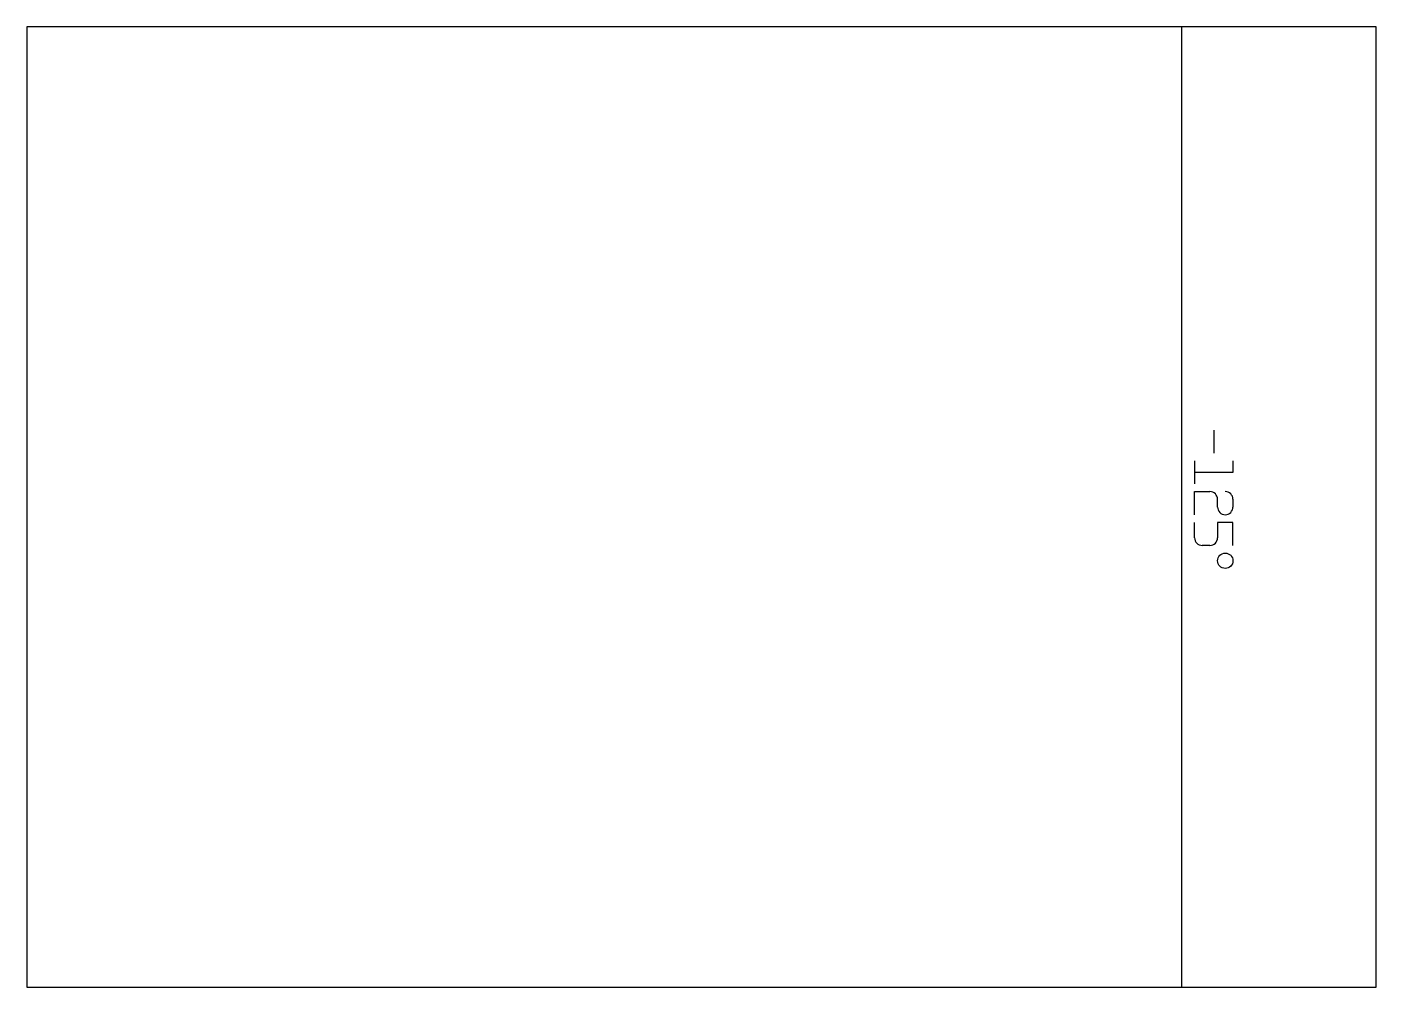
# Model space of a CAD drawing. Header units: millimetres. Extents: x 0 to 70.2, y 0 to 50.
import ezdxf

# ---------------------------------------------------------------- set-up
doc = ezdxf.new("R2010")
doc.units = ezdxf.units.MM
for name, color, linetype in [('Unfold007_Sketch', 7, 'CONTINUOUS'), ('Unfold007_Sketch_Bend_Labels', 7, 'CONTINUOUS'), ('Unfold007_Sketch_Bends', 7, 'CONTINUOUS')]:
    doc.layers.add(name, color=color, linetype=linetype)

msp = doc.modelspace()

# ---------------------------------------------------------------- linework, layer by layer
at = {"layer": 'Unfold007_Sketch'}
for p, q in [((50, 50), (0, 50)), ((0, 50), (0, 0)), ((70.228, 50), (50, 50)), ((70.228, 0), (70.228, 50)), ((0, 0), (50, 0)), ((50, 0), (70.228, 0))]:
    msp.add_line(p, q, dxfattribs=at)
at = {"layer": 'Unfold007_Sketch_Bend_Labels'}
for p, q in [((61.781, 29), (61.781, 27.8)), ((60.781, 27.4), (60.781, 26.2)), ((62.781, 27.4), (62.781, 26.8)), ((62.781, 26.8), (60.781, 26.8)), ((60.781, 24.6), (60.781, 25.8)), ((60.781, 25.8), (61.581, 25.8)), ((61.981, 25), (61.981, 25.4)), ((62.781, 25.4), (62.781, 25)), ((60.781, 23.4), (60.781, 24.2)), ((62.781, 24.2), (61.981, 24.2)), ((61.981, 24.2), (61.981, 23.4)), ((62.781, 23), (62.781, 24.2)), ((61.581, 23), (61.181, 23))]:
    msp.add_line(p, q, dxfattribs=at)
msp.add_circle((62.381, 22.2), 0.4, dxfattribs=at)
for centre, start, end in [((61.581, 25.4), 0, 90), ((62.381, 25.4), 0, 90), ((62.381, 25), -180, 0), ((61.181, 23.4), 180, -90), ((61.581, 23.4), -90, 0)]:
    msp.add_arc(centre, 0.4, start, end, dxfattribs=at)
at = {"layer": 'Unfold007_Sketch_Bends'}
msp.add_line((60.114, 0), (60.114, 50), dxfattribs=at)

doc.saveas('drawing.dxf')
